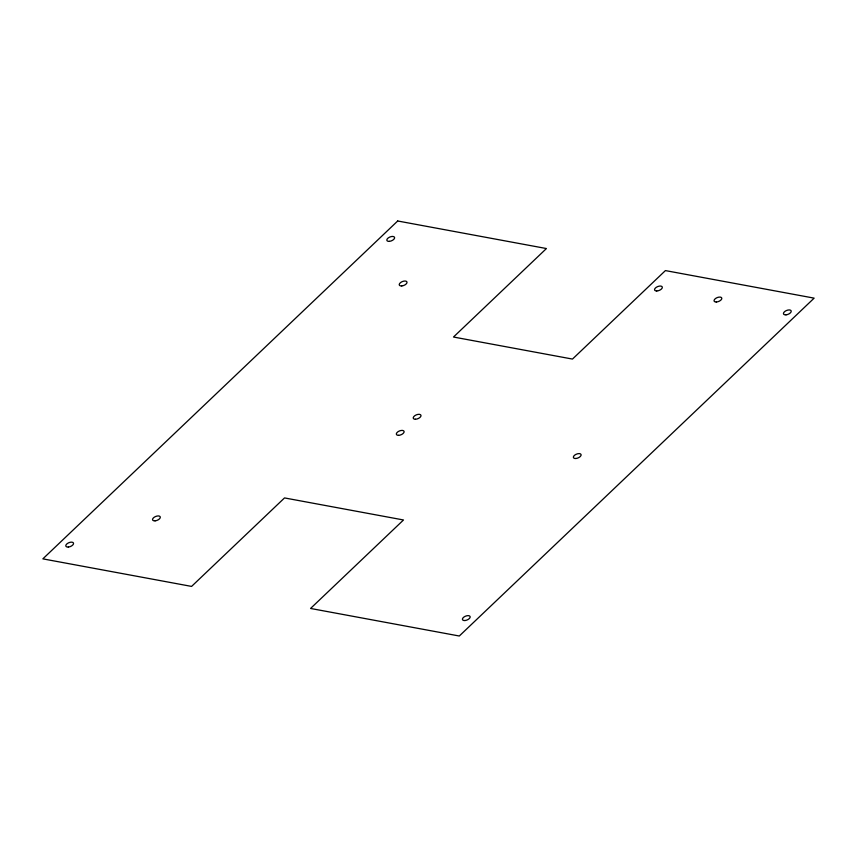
<?xml version="1.0" encoding="UTF-8"?>
<svg xmlns="http://www.w3.org/2000/svg" width="857" height="857" viewBox="0 0 857 857"><rect width="100%" height="100%" fill="white"/><g stroke="black" fill="none" stroke-linecap="round" stroke-linejoin="round"><path stroke-width="1.29" d="M397.702 220.988L42.85 558.86L191.582 586.413L284.524 497.928L403.508 519.974L310.566 608.459L459.298 636.012L814.15 298.14L665.418 270.587L572.476 359.072L453.492 337.026L546.434 248.541L397.702 220.988M786.008 314.851A4.135 2.078 -22.2 0 0 791.182 310.877A4.135 2.078 -22.2 0 0 784.819 311.455A4.135 2.078 -22.2 0 0 786.008 314.851M575.904 458.506A4.135 2.078 -22.2 0 0 581.078 454.542A4.135 2.078 -22.2 0 0 574.715 455.121A4.135 2.078 -22.2 0 0 575.904 458.506M389.389 241.363A4.135 2.078 -22.2 0 0 394.563 237.389A4.135 2.078 -22.2 0 0 388.189 237.967A4.135 2.078 -22.2 0 0 389.389 241.363M68.335 547.055A4.135 2.078 -22.2 0 0 73.509 543.092A4.135 2.078 -22.2 0 0 67.146 543.67A4.135 2.078 -22.2 0 0 68.335 547.055M464.955 620.543A4.135 2.078 -22.2 0 0 470.129 616.579A4.135 2.078 -22.2 0 0 463.766 617.158A4.135 2.078 -22.2 0 0 464.955 620.543M401.794 285.949A4.135 2.078 -22.2 0 0 406.968 281.974A4.135 2.078 -22.2 0 0 400.594 282.553A4.135 2.078 -22.2 0 0 401.794 285.949M155.096 520.852A4.135 2.078 -22.2 0 0 160.259 516.878A4.135 2.078 -22.2 0 0 153.896 517.457A4.135 2.078 -22.2 0 0 155.096 520.852M716.248 302.007A4.135 2.078 -22.2 0 0 721.819 298.215A4.135 2.078 -22.2 0 0 715.713 298.375A4.135 2.078 -22.2 0 0 716.248 302.007M656.762 290.984A4.135 2.078 -22.2 0 0 662.332 287.191A4.135 2.078 -22.2 0 0 656.216 287.352A4.135 2.078 -22.2 0 0 656.762 290.984M415.441 419.255A4.135 2.078 -22.2 0 0 421.012 415.463A4.135 2.078 -22.2 0 0 414.895 415.624A4.135 2.078 -22.2 0 0 415.441 419.255M398.537 435.345A4.135 2.078 -22.2 0 0 404.118 431.553A4.135 2.078 -22.2 0 0 398.002 431.714A4.135 2.078 -22.2 0 0 398.537 435.345"/></g></svg>
